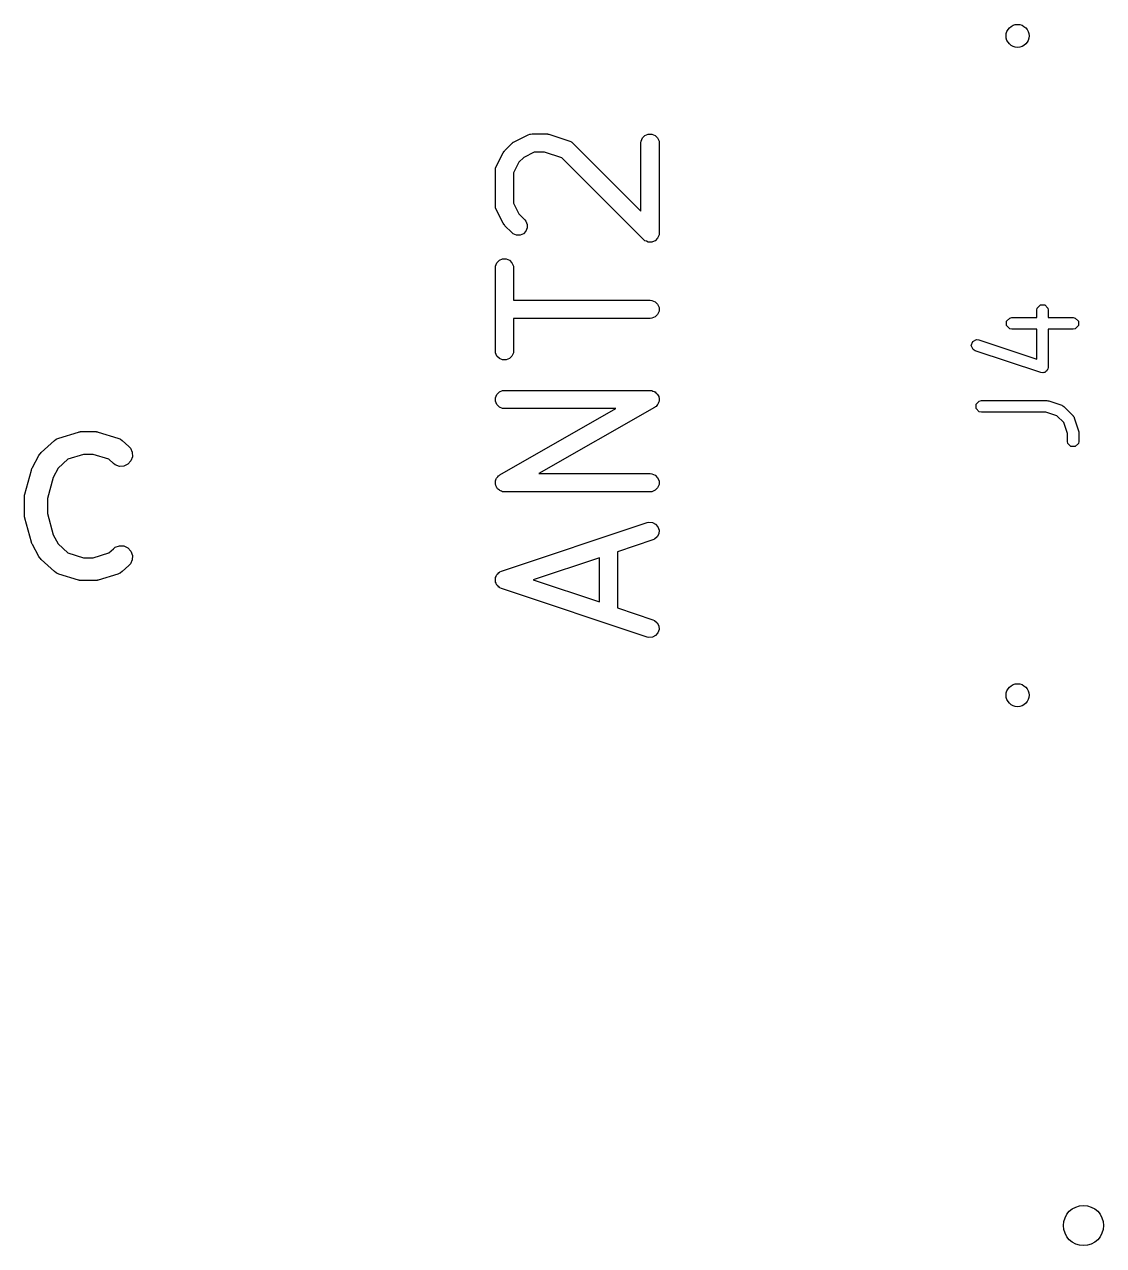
# Model space of a CAD drawing. Extents: x 4.96 to 6.62, y -4.14 to -2.94.
# Drawn here: x 6.2483 to 6.6188, y -4.1376 to -3.7183 of the extents above; entities that cross this region are included whole.
import ezdxf

# ---------------------------------------------------------------- set-up
doc = ezdxf.new("R2010")
doc.units = 0
doc.header["$MEASUREMENT"] = 0
doc.layers.add('BLACK', color=7, linetype='CONTINUOUS')

msp = doc.modelspace()

# ---------------------------------------------------------------- linework, layer by layer
at = {"layer": 'BLACK', "linetype": 'CONTINUOUS'}
for p, q in [((6.4165, -3.75863), (6.42126, -3.75625)), ((6.42126, -3.75625), (6.42183, -3.75603)), ((6.42183, -3.75603), (6.42194, -3.75603)), ((6.42194, -3.75603), (6.42205, -3.75598)), ((6.42205, -3.75598), (6.42265, -3.75592)), ((6.42265, -3.75592), (6.42742, -3.75592)), ((6.42742, -3.75592), (6.42773, -3.75595)), ((6.42773, -3.75595), (6.42781, -3.75595)), ((6.42781, -3.75595), (6.42792, -3.75597)), ((6.42792, -3.75597), (6.42803, -3.75598)), ((6.42803, -3.75598), (6.4281, -3.75601)), ((6.4281, -3.75601), (6.4284, -3.75608)), ((6.4284, -3.75608), (6.43555, -3.75846)), ((6.46053, -3.75731), (6.46139, -3.75645)), ((6.46139, -3.75645), (6.46252, -3.75598)), ((6.46252, -3.75598), (6.46374, -3.75598)), ((6.46374, -3.75598), (6.46487, -3.75645)), ((6.46487, -3.75645), (6.46573, -3.75731)), ((6.4133, -3.7616), (6.41568, -3.75922)), ((6.41568, -3.75922), (6.41592, -3.75902)), ((6.41592, -3.75902), (6.41598, -3.75896)), ((6.41598, -3.75896), (6.41607, -3.7589)), ((6.41607, -3.7589), (6.41616, -3.75883)), ((6.41616, -3.75883), (6.41623, -3.7588)), ((6.41623, -3.7588), (6.4165, -3.75863)), ((6.43555, -3.75846), (6.43611, -3.75871)), ((6.43611, -3.75871), (6.43619, -3.75879)), ((6.43619, -3.75879), (6.4363, -3.75883)), ((6.4363, -3.75883), (6.43677, -3.75922)), ((6.43677, -3.75922), (6.46001, -3.78246)), ((6.46001, -3.75905), (6.46007, -3.75844)), ((6.46001, -3.78246), (6.46001, -3.75905)), ((6.46007, -3.75844), (6.46053, -3.75731)), ((6.46573, -3.75731), (6.4662, -3.75844)), ((6.4662, -3.75844), (6.46626, -3.75905)), ((6.46626, -3.75905), (6.46626, -3.79)), ((6.41034, -3.76717), (6.41272, -3.76241)), ((6.41272, -3.76241), (6.41288, -3.76215)), ((6.41288, -3.76215), (6.41291, -3.76207)), ((6.41291, -3.76207), (6.41298, -3.76199)), ((6.41298, -3.76199), (6.41304, -3.76189)), ((6.41304, -3.76189), (6.41311, -3.76184)), ((6.41311, -3.76184), (6.4133, -3.7616)), ((6.41974, -3.764), (6.41808, -3.76566)), ((6.42339, -3.76217), (6.41974, -3.764)), ((6.42691, -3.76217), (6.42339, -3.76217)), ((6.43287, -3.76416), (6.42691, -3.76217)), ((6.46092, -3.79221), (6.43287, -3.76416)), ((6.41001, -3.76857), (6.41007, -3.76796)), ((6.41001, -3.78048), (6.41001, -3.76857)), ((6.41007, -3.76796), (6.41011, -3.76786)), ((6.41011, -3.76786), (6.41012, -3.76775)), ((6.41012, -3.76775), (6.41034, -3.76717)), ((6.41808, -3.76566), (6.41626, -3.76931)), ((6.41626, -3.76931), (6.41626, -3.77974)), ((6.41007, -3.78109), (6.41001, -3.78048)), ((6.41011, -3.78119), (6.41007, -3.78109)), ((6.41012, -3.7813), (6.41011, -3.78119)), ((6.41034, -3.78187), (6.41012, -3.7813)), ((6.41272, -3.78664), (6.41034, -3.78187)), ((6.41626, -3.77974), (6.41808, -3.78339)), ((6.41808, -3.78339), (6.4201, -3.78541)), ((6.4201, -3.78541), (6.42049, -3.78588)), ((6.42049, -3.78588), (6.42096, -3.78701)), ((6.41288, -3.7869), (6.41272, -3.78664)), ((6.41291, -3.78697), (6.41288, -3.7869)), ((6.41298, -3.78706), (6.41291, -3.78697)), ((6.41304, -3.78715), (6.41298, -3.78706)), ((6.41311, -3.78721), (6.41304, -3.78715)), ((6.4133, -3.78745), (6.41311, -3.78721)), ((6.41568, -3.78983), (6.4133, -3.78745)), ((6.41616, -3.79022), (6.41568, -3.78983)), ((6.41728, -3.79068), (6.41616, -3.79022)), ((6.41963, -3.79022), (6.4185, -3.79068)), ((6.42049, -3.78936), (6.41963, -3.79022)), ((6.42096, -3.78823), (6.42049, -3.78936)), ((6.42096, -3.78701), (6.42096, -3.78823)), ((6.46626, -3.79), (6.4662, -3.79061)), ((6.4185, -3.79068), (6.41728, -3.79068)), ((6.46139, -3.7926), (6.46092, -3.79221)), ((6.46186, -3.79279), (6.46139, -3.7926)), ((6.46252, -3.79306), (6.46186, -3.79279)), ((6.46374, -3.79306), (6.46252, -3.79306)), ((6.46454, -3.79273), (6.46374, -3.79306)), ((6.46487, -3.7926), (6.46454, -3.79273)), ((6.46573, -3.79174), (6.46487, -3.7926)), ((6.4662, -3.79061), (6.46573, -3.79174)), ((6.41001, -3.8019), (6.41007, -3.8013)), ((6.41001, -3.83048), (6.41001, -3.8019)), ((6.41007, -3.8013), (6.41053, -3.80017)), ((6.41053, -3.80017), (6.41139, -3.79931)), ((6.41139, -3.79931), (6.41252, -3.79884)), ((6.41252, -3.79884), (6.41374, -3.79884)), ((6.41374, -3.79884), (6.41487, -3.79931)), ((6.41487, -3.79931), (6.41573, -3.80017)), ((6.41573, -3.80017), (6.4162, -3.8013)), ((6.4162, -3.8013), (6.41626, -3.8019)), ((6.41626, -3.8019), (6.41626, -3.81307)), ((6.41626, -3.81307), (6.46313, -3.81307)), ((6.46313, -3.81307), (6.46374, -3.81313)), ((6.46374, -3.81313), (6.46487, -3.81359)), ((6.46487, -3.81359), (6.46573, -3.81445)), ((6.46573, -3.81445), (6.4662, -3.81558)), ((6.59605, -3.81575), (6.59711, -3.81468)), ((6.59711, -3.81468), (6.59862, -3.81468)), ((6.59862, -3.81468), (6.59969, -3.81575)), ((6.46313, -3.81932), (6.41626, -3.81932)), ((6.41626, -3.81932), (6.41626, -3.83048)), ((6.46374, -3.81926), (6.46313, -3.81932)), ((6.46487, -3.81879), (6.46374, -3.81926)), ((6.46573, -3.81793), (6.46487, -3.81879)), ((6.4662, -3.8168), (6.46573, -3.81793)), ((6.4662, -3.81558), (6.4662, -3.8168)), ((6.58555, -3.82025), (6.58662, -3.81918)), ((6.58662, -3.81918), (6.58737, -3.81903)), ((6.58737, -3.81903), (6.5959, -3.81903)), ((6.5959, -3.8165), (6.59605, -3.81575)), ((6.5959, -3.81903), (6.5959, -3.8165)), ((6.59969, -3.81575), (6.59984, -3.8165)), ((6.59984, -3.8165), (6.59984, -3.81903)), ((6.59984, -3.81903), (6.60837, -3.81903)), ((6.60837, -3.81903), (6.60912, -3.81918)), ((6.60912, -3.81918), (6.61018, -3.82025)), ((6.58555, -3.82176), (6.58555, -3.82025)), ((6.58662, -3.82282), (6.58555, -3.82176)), ((6.58737, -3.82297), (6.58662, -3.82282)), ((6.5959, -3.82297), (6.58737, -3.82297)), ((6.5959, -3.83327), (6.5959, -3.82297)), ((6.60837, -3.82297), (6.59984, -3.82297)), ((6.59984, -3.82297), (6.59984, -3.836)), ((6.60912, -3.82282), (6.60837, -3.82297)), ((6.61018, -3.82176), (6.60912, -3.82282)), ((6.61018, -3.82025), (6.61018, -3.82176)), ((6.57341, -3.82864), (6.57388, -3.82721)), ((6.57388, -3.82721), (6.57523, -3.82654)), ((6.57523, -3.82654), (6.57599, -3.82663)), ((6.57599, -3.82663), (6.5959, -3.83327)), ((6.41007, -3.83109), (6.41001, -3.83048)), ((6.41053, -3.83221), (6.41007, -3.83109)), ((6.41139, -3.83307), (6.41053, -3.83221)), ((6.41573, -3.83221), (6.41487, -3.83307)), ((6.4162, -3.83109), (6.41573, -3.83221)), ((6.41626, -3.83048), (6.4162, -3.83109)), ((6.57408, -3.82999), (6.57341, -3.82864)), ((6.57475, -3.83037), (6.57408, -3.82999)), ((6.59724, -3.83787), (6.57475, -3.83037)), ((6.41252, -3.83354), (6.41139, -3.83307)), ((6.41374, -3.83354), (6.41252, -3.83354)), ((6.41487, -3.83307), (6.41374, -3.83354)), ((6.59984, -3.836), (6.59969, -3.83675)), ((6.59801, -3.83796), (6.59724, -3.83787)), ((6.5983, -3.83782), (6.59801, -3.83796)), ((6.59862, -3.83782), (6.5983, -3.83782)), ((6.59894, -3.8375), (6.59862, -3.83782)), ((6.59935, -3.83729), (6.59894, -3.8375)), ((6.59946, -3.83698), (6.59935, -3.83729)), ((6.59969, -3.83675), (6.59946, -3.83698)), ((6.41053, -3.84541), (6.41139, -3.84454)), ((6.41139, -3.84454), (6.41252, -3.84408)), ((6.41252, -3.84408), (6.41313, -3.84402)), ((6.41313, -3.84402), (6.46313, -3.84402)), ((6.46313, -3.84402), (6.46329, -3.84403)), ((6.46329, -3.84403), (6.46335, -3.84403)), ((6.46335, -3.84403), (6.46343, -3.84405)), ((6.46343, -3.84405), (6.46374, -3.84408)), ((6.46374, -3.84408), (6.46412, -3.84424)), ((6.46412, -3.84424), (6.46453, -3.84435)), ((6.46453, -3.84435), (6.46468, -3.84447)), ((6.46468, -3.84447), (6.46487, -3.84454)), ((6.46487, -3.84454), (6.46516, -3.84484)), ((6.46516, -3.84484), (6.46549, -3.84509)), ((6.41007, -3.84653), (6.41053, -3.84541)), ((6.41007, -3.84775), (6.41007, -3.84653)), ((6.41053, -3.84888), (6.41007, -3.84775)), ((6.41139, -3.84974), (6.41053, -3.84888)), ((6.46573, -3.84888), (6.46544, -3.84917)), ((6.46549, -3.84509), (6.46559, -3.84527)), ((6.46559, -3.84527), (6.46573, -3.84541)), ((6.46573, -3.84541), (6.46589, -3.84579)), ((6.46581, -3.84869), (6.46573, -3.84888)), ((6.46593, -3.84854), (6.46581, -3.84869)), ((6.46589, -3.84579), (6.46609, -3.84615)), ((6.46604, -3.84814), (6.46593, -3.84854)), ((6.4662, -3.84775), (6.46604, -3.84814)), ((6.46609, -3.84615), (6.46612, -3.84635)), ((6.46612, -3.84635), (6.4662, -3.84653)), ((6.4662, -3.84653), (6.4662, -3.84695)), ((6.4662, -3.84695), (6.46625, -3.84736)), ((6.46625, -3.84736), (6.4662, -3.84755)), ((6.4662, -3.84755), (6.4662, -3.84775)), ((6.57505, -3.84875), (6.57612, -3.84768)), ((6.57505, -3.85025), (6.57505, -3.84875)), ((6.57612, -3.84768), (6.57687, -3.84753)), ((6.57687, -3.84753), (6.59937, -3.84753)), ((6.59937, -3.84753), (6.59968, -3.84759)), ((6.59968, -3.84759), (6.59999, -3.84763)), ((6.59999, -3.84763), (6.60449, -3.84913)), ((6.41252, -3.85021), (6.41139, -3.84974)), ((6.41158, -3.873), (6.45136, -3.85027)), ((6.41313, -3.85027), (6.41252, -3.85021)), ((6.45136, -3.85027), (6.41313, -3.85027)), ((6.46468, -3.84986), (6.4249, -3.87259)), ((6.46481, -3.84976), (6.46468, -3.84986)), ((6.46487, -3.84974), (6.46481, -3.84976)), ((6.46493, -3.84968), (6.46487, -3.84974)), ((6.46518, -3.8495), (6.46493, -3.84968)), ((6.46544, -3.84917), (6.46518, -3.8495)), ((6.57612, -3.85132), (6.57505, -3.85025)), ((6.57687, -3.85147), (6.57612, -3.85132)), ((6.59905, -3.85147), (6.57687, -3.85147)), ((6.6028, -3.85272), (6.59905, -3.85147)), ((6.60515, -3.85506), (6.6028, -3.85272)), ((6.60449, -3.84913), (6.60457, -3.84918)), ((6.60457, -3.84918), (6.60462, -3.84918)), ((6.60462, -3.84918), (6.60488, -3.84936)), ((6.60488, -3.84936), (6.60516, -3.84951)), ((6.60516, -3.84951), (6.60518, -3.84955)), ((6.60518, -3.84955), (6.60526, -3.84961)), ((6.60526, -3.84961), (6.60826, -3.85261)), ((6.60826, -3.85261), (6.60831, -3.85269)), ((6.60831, -3.85269), (6.60835, -3.85271)), ((6.60835, -3.85271), (6.60851, -3.85298)), ((6.60851, -3.85298), (6.60868, -3.85324)), ((6.60868, -3.85324), (6.60868, -3.85329)), ((6.6064, -3.85882), (6.60515, -3.85506)), ((6.60868, -3.85329), (6.60873, -3.85338)), ((6.60873, -3.85338), (6.61023, -3.85788)), ((6.25412, -3.86535), (6.25862, -3.86123)), ((6.25862, -3.86123), (6.25924, -3.86076)), ((6.25924, -3.86076), (6.25934, -3.86073)), ((6.25934, -3.86073), (6.25942, -3.86066)), ((6.25942, -3.86066), (6.26013, -3.86036)), ((6.26013, -3.86036), (6.26688, -3.8583)), ((6.26688, -3.8583), (6.26717, -3.85824)), ((6.26717, -3.85824), (6.26726, -3.8582)), ((6.26726, -3.8582), (6.26745, -3.85819)), ((6.26745, -3.85819), (6.26764, -3.85815)), ((6.26764, -3.85815), (6.26774, -3.85816)), ((6.26774, -3.85816), (6.26803, -3.85813)), ((6.26803, -3.85813), (6.27253, -3.85813)), ((6.27253, -3.85813), (6.27283, -3.85816)), ((6.27283, -3.85816), (6.27292, -3.85815)), ((6.27292, -3.85815), (6.27311, -3.85819)), ((6.27311, -3.85819), (6.2733, -3.8582)), ((6.2733, -3.8582), (6.27339, -3.85824)), ((6.27339, -3.85824), (6.27368, -3.8583)), ((6.27368, -3.8583), (6.28043, -3.86036)), ((6.28043, -3.86036), (6.28114, -3.86066)), ((6.28114, -3.86066), (6.28122, -3.86073)), ((6.28122, -3.86073), (6.28132, -3.86076)), ((6.28132, -3.86076), (6.28194, -3.86123)), ((6.28194, -3.86123), (6.28419, -3.86329)), ((6.6064, -3.8615), (6.6064, -3.85882)), ((6.60655, -3.86225), (6.6064, -3.8615)), ((6.61033, -3.8615), (6.61018, -3.86225)), ((6.61023, -3.85788), (6.61027, -3.85819)), ((6.61027, -3.85819), (6.61033, -3.8585)), ((6.61033, -3.8585), (6.61033, -3.8615)), ((6.25361, -3.86593), (6.25369, -3.86583)), ((6.25369, -3.86583), (6.25376, -3.86573)), ((6.25376, -3.86573), (6.25384, -3.86566)), ((6.25384, -3.86566), (6.25412, -3.86535)), ((6.28419, -3.86329), (6.28471, -3.86386)), ((6.28471, -3.86386), (6.28535, -3.86526)), ((6.28535, -3.86526), (6.28542, -3.86679)), ((6.60761, -3.86332), (6.60655, -3.86225)), ((6.60912, -3.86332), (6.60761, -3.86332)), ((6.61018, -3.86225), (6.60912, -3.86332)), ((6.25108, -3.87049), (6.25333, -3.86637)), ((6.25333, -3.86637), (6.25356, -3.86602)), ((6.25356, -3.86602), (6.25361, -3.86593)), ((6.26329, -3.86763), (6.25993, -3.87071)), ((6.26862, -3.866), (6.26329, -3.86763)), ((6.27194, -3.866), (6.26862, -3.866)), ((6.27728, -3.86763), (6.27194, -3.866)), ((6.27887, -3.86909), (6.27728, -3.86763)), ((6.27949, -3.86956), (6.27887, -3.86909)), ((6.28093, -3.87008), (6.27949, -3.86956)), ((6.28246, -3.87001), (6.28093, -3.87008)), ((6.28386, -3.86937), (6.28246, -3.87001)), ((6.2849, -3.86823), (6.28386, -3.86937)), ((6.28542, -3.86679), (6.2849, -3.86823)), ((6.24849, -3.87959), (6.25073, -3.87134)), ((6.25073, -3.87134), (6.25077, -3.87125)), ((6.25077, -3.87125), (6.25078, -3.8712)), ((6.25078, -3.8712), (6.2509, -3.87091)), ((6.2509, -3.87091), (6.25101, -3.87062)), ((6.25101, -3.87062), (6.25104, -3.87058)), ((6.25104, -3.87058), (6.25108, -3.87049)), ((6.25821, -3.87386), (6.25622, -3.88115)), ((6.25993, -3.87071), (6.25821, -3.87386)), ((6.41033, -3.87432), (6.41046, -3.87416)), ((6.41046, -3.87416), (6.41053, -3.87398)), ((6.41053, -3.87398), (6.41083, -3.87368)), ((6.41083, -3.87368), (6.41108, -3.87336)), ((6.41108, -3.87336), (6.41134, -3.87317)), ((6.41134, -3.87317), (6.41139, -3.87312)), ((6.41139, -3.87312), (6.41145, -3.87309)), ((6.41145, -3.87309), (6.41158, -3.873)), ((6.4249, -3.87259), (6.46313, -3.87259)), ((6.46313, -3.87259), (6.46374, -3.87265)), ((6.46374, -3.87265), (6.46487, -3.87312)), ((6.46487, -3.87312), (6.46573, -3.87398)), ((6.46573, -3.87398), (6.4662, -3.8751)), ((6.41001, -3.8755), (6.41007, -3.8753)), ((6.41007, -3.87591), (6.41001, -3.8755)), ((6.41007, -3.8751), (6.41023, -3.87472)), ((6.41007, -3.8753), (6.41007, -3.8751)), ((6.41007, -3.87632), (6.41007, -3.87591)), ((6.41014, -3.87651), (6.41007, -3.87632)), ((6.41017, -3.87671), (6.41014, -3.87651)), ((6.41037, -3.87707), (6.41017, -3.87671)), ((6.41023, -3.87472), (6.41033, -3.87432)), ((6.41053, -3.87745), (6.41037, -3.87707)), ((6.41067, -3.87759), (6.41053, -3.87745)), ((6.41077, -3.87776), (6.41067, -3.87759)), ((6.4111, -3.87802), (6.41077, -3.87776)), ((6.41139, -3.87831), (6.4111, -3.87802)), ((6.41158, -3.87839), (6.41139, -3.87831)), ((6.41174, -3.87851), (6.41158, -3.87839)), ((6.46487, -3.87831), (6.46374, -3.87878)), ((6.46573, -3.87745), (6.46487, -3.87831)), ((6.4662, -3.87632), (6.46573, -3.87745)), ((6.4662, -3.8751), (6.4662, -3.87632)), ((6.24835, -3.88063), (6.24837, -3.88043)), ((6.24835, -3.88681), (6.24835, -3.88063)), ((6.24836, -3.88035), (6.2484, -3.88011)), ((6.24837, -3.88043), (6.24836, -3.88035)), ((6.2484, -3.88011), (6.24842, -3.87986)), ((6.24842, -3.87986), (6.24845, -3.87979)), ((6.24845, -3.87979), (6.24849, -3.87959)), ((6.25622, -3.88115), (6.25622, -3.88629)), ((6.41214, -3.87862), (6.41174, -3.87851)), ((6.41252, -3.87878), (6.41214, -3.87862)), ((6.41283, -3.87881), (6.41252, -3.87878)), ((6.41291, -3.87883), (6.41283, -3.87881)), ((6.41297, -3.87882), (6.41291, -3.87883)), ((6.41313, -3.87884), (6.41297, -3.87882)), ((6.46313, -3.87884), (6.41313, -3.87884)), ((6.46374, -3.87878), (6.46313, -3.87884)), ((6.24837, -3.88701), (6.24835, -3.88681)), ((6.25622, -3.88629), (6.25821, -3.89358)), ((6.24836, -3.88709), (6.24837, -3.88701)), ((6.2484, -3.88733), (6.24836, -3.88709)), ((6.24842, -3.88758), (6.2484, -3.88733)), ((6.24845, -3.88765), (6.24842, -3.88758)), ((6.24849, -3.88785), (6.24845, -3.88765)), ((6.25073, -3.8961), (6.24849, -3.88785)), ((6.41214, -3.90608), (6.46214, -3.88942)), ((6.46214, -3.88942), (6.46274, -3.88928)), ((6.46274, -3.88928), (6.46396, -3.88937)), ((6.46396, -3.88937), (6.46505, -3.88991)), ((6.46505, -3.88991), (6.46585, -3.89083)), ((6.46585, -3.89083), (6.46623, -3.89199)), ((6.25821, -3.89358), (6.25993, -3.89673)), ((6.46468, -3.8951), (6.46412, -3.89535)), ((6.4656, -3.8943), (6.46468, -3.8951)), ((6.46614, -3.89321), (6.4656, -3.8943)), ((6.46623, -3.89199), (6.46614, -3.89321)), ((6.25077, -3.89619), (6.25073, -3.8961)), ((6.25078, -3.89624), (6.25077, -3.89619)), ((6.2509, -3.89653), (6.25078, -3.89624)), ((6.25101, -3.89682), (6.2509, -3.89653)), ((6.25104, -3.89685), (6.25101, -3.89682)), ((6.25108, -3.89695), (6.25104, -3.89685)), ((6.25333, -3.90107), (6.25108, -3.89695)), ((6.25993, -3.89673), (6.26329, -3.89981)), ((6.27728, -3.89981), (6.27887, -3.89835)), ((6.27887, -3.89835), (6.27949, -3.89788)), ((6.27949, -3.89788), (6.28093, -3.89736)), ((6.28093, -3.89736), (6.28246, -3.89742)), ((6.28246, -3.89742), (6.28386, -3.89807)), ((6.28386, -3.89807), (6.2849, -3.89921)), ((6.2849, -3.89921), (6.28542, -3.90065)), ((6.46412, -3.89535), (6.45197, -3.8994)), ((6.45197, -3.8994), (6.45197, -3.9187)), ((6.25356, -3.90142), (6.25333, -3.90107)), ((6.25361, -3.90151), (6.25356, -3.90142)), ((6.25369, -3.90161), (6.25361, -3.90151)), ((6.25376, -3.90171), (6.25369, -3.90161)), ((6.25384, -3.90177), (6.25376, -3.90171)), ((6.25412, -3.90209), (6.25384, -3.90177)), ((6.25862, -3.90621), (6.25412, -3.90209)), ((6.26329, -3.89981), (6.26862, -3.90144)), ((6.26862, -3.90144), (6.27194, -3.90144)), ((6.27194, -3.90144), (6.27728, -3.89981)), ((6.28471, -3.90358), (6.28419, -3.90415)), ((6.28535, -3.90218), (6.28471, -3.90358)), ((6.28542, -3.90065), (6.28535, -3.90218)), ((6.44572, -3.90148), (6.42301, -3.90905)), ((6.44572, -3.91662), (6.44572, -3.90148)), ((6.25924, -3.90668), (6.25862, -3.90621)), ((6.25934, -3.90671), (6.25924, -3.90668)), ((6.25942, -3.90678), (6.25934, -3.90671)), ((6.26013, -3.90708), (6.25942, -3.90678)), ((6.26688, -3.90914), (6.26013, -3.90708)), ((6.28043, -3.90708), (6.27368, -3.90914)), ((6.28114, -3.90678), (6.28043, -3.90708)), ((6.28122, -3.90671), (6.28114, -3.90678)), ((6.28132, -3.90668), (6.28122, -3.90671)), ((6.28194, -3.90621), (6.28132, -3.90668)), ((6.28419, -3.90415), (6.28194, -3.90621)), ((6.41029, -3.90787), (6.41042, -3.9075)), ((6.41042, -3.9075), (6.41056, -3.90733)), ((6.41056, -3.90733), (6.41066, -3.90713)), ((6.41066, -3.90713), (6.41096, -3.90687)), ((6.41096, -3.90687), (6.41121, -3.90658)), ((6.41121, -3.90658), (6.41141, -3.90648)), ((6.41141, -3.90648), (6.41158, -3.90633)), ((6.41158, -3.90633), (6.41214, -3.90608)), ((6.26717, -3.9092), (6.26688, -3.90914)), ((6.26726, -3.90923), (6.26717, -3.9092)), ((6.26745, -3.90925), (6.26726, -3.90923)), ((6.26764, -3.90929), (6.26745, -3.90925)), ((6.26774, -3.90928), (6.26764, -3.90929)), ((6.26803, -3.90931), (6.26774, -3.90928)), ((6.27253, -3.90931), (6.26803, -3.90931)), ((6.27283, -3.90928), (6.27253, -3.90931)), ((6.27292, -3.90929), (6.27283, -3.90928)), ((6.27311, -3.90925), (6.27292, -3.90929)), ((6.2733, -3.90923), (6.27311, -3.90925)), ((6.27339, -3.9092), (6.2733, -3.90923)), ((6.27368, -3.90914), (6.27339, -3.9092)), ((6.41003, -3.90866), (6.4101, -3.90844)), ((6.41006, -3.90905), (6.41003, -3.90866)), ((6.41003, -3.90944), (6.41006, -3.90905)), ((6.4101, -3.90965), (6.41003, -3.90944)), ((6.4101, -3.90844), (6.41012, -3.90822)), ((6.41012, -3.90987), (6.4101, -3.90965)), ((6.41012, -3.90822), (6.41029, -3.90787)), ((6.41029, -3.91022), (6.41012, -3.90987)), ((6.41042, -3.9106), (6.41029, -3.91022)), ((6.41056, -3.91076), (6.41042, -3.9106)), ((6.41066, -3.91096), (6.41056, -3.91076)), ((6.41096, -3.91122), (6.41066, -3.91096)), ((6.41121, -3.91152), (6.41096, -3.91122)), ((6.41141, -3.91162), (6.41121, -3.91152)), ((6.41158, -3.91176), (6.41141, -3.91162)), ((6.41214, -3.91201), (6.41158, -3.91176)), ((6.42301, -3.90905), (6.44572, -3.91662)), ((6.46214, -3.92868), (6.41214, -3.91201)), ((6.45197, -3.9187), (6.46412, -3.92275)), ((6.46412, -3.92275), (6.46468, -3.923)), ((6.46468, -3.923), (6.4656, -3.9238)), ((6.4656, -3.9238), (6.46614, -3.92489)), ((6.46274, -3.92881), (6.46214, -3.92868)), ((6.46396, -3.92873), (6.46274, -3.92881)), ((6.46505, -3.92818), (6.46396, -3.92873)), ((6.46585, -3.92726), (6.46505, -3.92818)), ((6.46623, -3.92611), (6.46585, -3.92726)), ((6.46614, -3.92489), (6.46623, -3.92611))]:
    msp.add_line(p, q, dxfattribs=at)
at = {"layer": 'BLACK'}
for centre, radius in [((6.58929, -3.72228), 0.00394), ((6.58929, -3.72228), 0.00394), ((6.58929, -3.94866), 0.00394), ((6.58929, -3.94866), 0.00394), ((6.61193, -4.13075), 0.00689), ((6.61193, -4.13075), 0.00689)]:
    msp.add_circle(centre, radius, dxfattribs=at)

doc.saveas('drawing.dxf')
